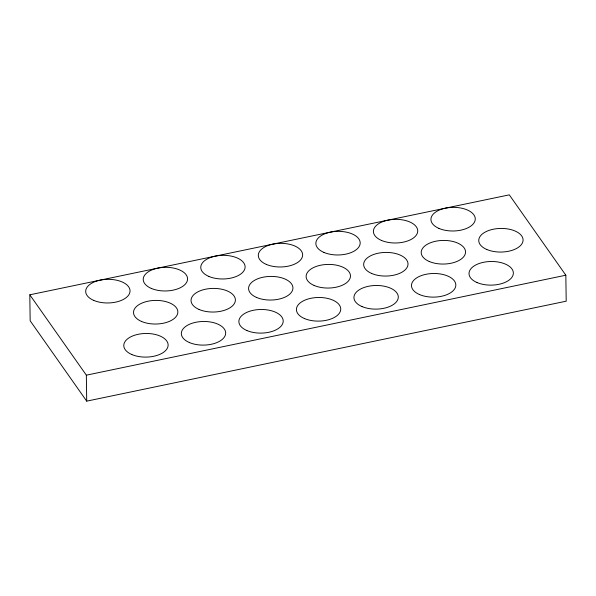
<?xml version="1.0" encoding="UTF-8"?>
<svg xmlns="http://www.w3.org/2000/svg" width="596" height="596" viewBox="0 0 596 596"><rect width="100%" height="100%" fill="white"/><g stroke="black" fill="none" stroke-linecap="round" stroke-linejoin="round"><path stroke-width="0.89" d="M29.8 294.811L509.289 194.855L565.835 275.21L566.2 301.189L86.711 401.145L30.165 320.79L29.8 294.811L86.346 375.175L86.711 401.145M86.346 375.175L565.835 275.21M438.969 228.424A22.171 11.816 -0.8 0 0 474.96 220.922A22.171 11.816 -0.8 0 0 445.361 208.183A22.171 11.816 -0.8 0 0 438.969 228.424M381.433 240.419A22.171 11.816 -0.8 0 0 417.423 232.917A22.171 11.816 -0.8 0 0 387.817 220.177A22.171 11.816 -0.8 0 0 381.433 240.419M323.896 252.413A22.171 11.816 -0.8 0 0 359.88 244.911A22.171 11.816 -0.8 0 0 330.281 232.172A22.171 11.816 -0.8 0 0 323.896 252.413M266.352 264.415A22.171 11.816 -0.8 0 0 302.343 256.906A22.171 11.816 -0.8 0 0 272.745 244.166A22.171 11.816 -0.8 0 0 266.352 264.415M208.816 276.41A22.171 11.816 -0.8 0 0 244.807 268.908A22.171 11.816 -0.8 0 0 215.201 256.161A22.171 11.816 -0.8 0 0 208.816 276.41M151.28 288.404A22.171 11.816 -0.8 0 0 187.263 280.902A22.171 11.816 -0.8 0 0 157.664 268.155A22.171 11.816 -0.8 0 0 151.28 288.404M93.736 300.399A22.171 11.816 -0.8 0 0 129.727 292.897A22.171 11.816 -0.8 0 0 100.128 280.15A22.171 11.816 -0.8 0 0 93.736 300.399M304.452 318.547A22.171 11.816 -0.8 0 0 340.435 311.045A22.171 11.816 -0.8 0 0 310.836 298.305A22.171 11.816 -0.8 0 0 304.452 318.547M246.908 330.542A22.171 11.816 -0.8 0 0 282.899 323.039A22.171 11.816 -0.8 0 0 253.3 310.3A22.171 11.816 -0.8 0 0 246.908 330.542M199.094 309.473A22.171 11.816 -0.8 0 0 235.085 301.971A22.171 11.816 -0.8 0 0 205.478 289.224A22.171 11.816 -0.8 0 0 199.094 309.473M141.557 321.467A22.171 11.816 -0.8 0 0 177.541 313.965A22.171 11.816 -0.8 0 0 147.942 301.226A22.171 11.816 -0.8 0 0 141.557 321.467M429.247 261.488A22.171 11.816 -0.8 0 0 465.238 253.985A22.171 11.816 -0.8 0 0 435.639 241.246A22.171 11.816 -0.8 0 0 429.247 261.488M371.71 273.49A22.171 11.816 -0.8 0 0 407.701 265.98A22.171 11.816 -0.8 0 0 378.095 253.24A22.171 11.816 -0.8 0 0 371.71 273.49M314.174 285.484A22.171 11.816 -0.8 0 0 350.157 277.982A22.171 11.816 -0.8 0 0 320.559 265.235A22.171 11.816 -0.8 0 0 314.174 285.484M256.63 297.478A22.171 11.816 -0.8 0 0 292.621 289.976A22.171 11.816 -0.8 0 0 263.022 277.229A22.171 11.816 -0.8 0 0 256.63 297.478M477.068 282.564A22.171 11.816 -0.8 0 0 513.052 275.061A22.171 11.816 -0.8 0 0 483.453 262.315A22.171 11.816 -0.8 0 0 477.068 282.564M189.372 342.536A22.171 11.816 -0.8 0 0 225.363 335.034A22.171 11.816 -0.8 0 0 195.756 322.294A22.171 11.816 -0.8 0 0 189.372 342.536M131.835 354.538A22.171 11.816 -0.8 0 0 167.819 347.028A22.171 11.816 -0.8 0 0 138.22 334.289A22.171 11.816 -0.8 0 0 131.835 354.538M486.79 249.493A22.171 11.816 -0.8 0 0 522.774 241.991A22.171 11.816 -0.8 0 0 493.175 229.251A22.171 11.816 -0.8 0 0 486.79 249.493M419.524 294.558A22.171 11.816 -0.8 0 0 455.515 287.056A22.171 11.816 -0.8 0 0 425.917 274.309A22.171 11.816 -0.8 0 0 419.524 294.558M361.988 306.553A22.171 11.816 -0.8 0 0 397.979 299.05A22.171 11.816 -0.8 0 0 368.373 286.303A22.171 11.816 -0.8 0 0 361.988 306.553"/></g></svg>
